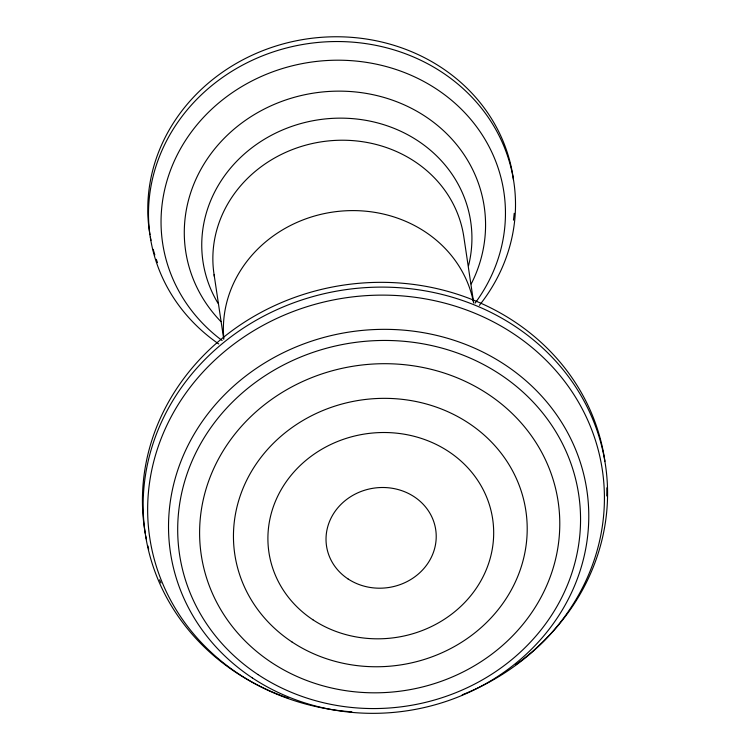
<?xml version="1.0" encoding="UTF-8"?>
<svg xmlns="http://www.w3.org/2000/svg" width="750" height="750" viewBox="0 0 750 750"><rect width="100%" height="100%" fill="white"/><g stroke="black" fill="none" stroke-linecap="round" stroke-linejoin="round"><path stroke-width="1.12" d="M473.719 303.066L463.716 236.137A126.281 114.919 -8.5 0 0 320.025 142.041A126.281 114.919 -8.5 0 0 214.472 276.919M214.097 274.659L223.753 339.291M514.209 213.281A183.853 167.297 -8.5 0 1 513.45 220.144M157.481 262.622A183.853 167.297 -8.5 0 1 156.3 259.341M154.838 254.934A183.853 167.297 -8.5 0 1 153.197 249.366M151.022 240.375A183.853 167.297 -8.5 0 1 150.356 236.991M149.953 234.741A183.853 167.297 -8.5 0 1 306.234 39.028A183.853 167.297 -8.5 0 1 513.478 179.794M218.775 343.978A183.853 167.297 -8.5 0 1 186.591 110.634A183.853 167.297 -8.5 0 1 442.65 72.703A183.853 167.297 -8.5 0 1 479.372 305.372M222.131 340.519A172.537 157.003 -8.5 0 1 198.103 123.469A172.537 157.003 -8.5 0 1 435.487 88.397A172.537 157.003 -8.5 0 1 475.106 303.15M220.959 321.637A150.928 137.334 -8.5 0 1 221.55 141.047A150.928 137.334 -8.5 0 1 417.413 111.562A150.928 137.334 -8.5 0 1 471.206 283.969M217.997 303.253A135.347 123.159 -8.5 0 1 318.562 119.784A135.347 123.159 -8.5 0 1 468.553 265.678M223.781 338.175A126.281 114.919 -8.5 0 1 333.038 212.034A126.281 114.919 -8.5 0 1 473.428 301.988M606.863 487.819A232.659 211.716 -8.5 0 1 606.731 495.956M160.95 582.947A232.659 211.716 -8.5 0 1 159.506 579.816M148.697 549.188A232.659 211.716 -8.5 0 1 147.844 545.812M146.334 539.044A232.659 211.716 -8.5 0 1 145.669 535.659M145.266 533.4A232.659 211.716 -8.5 0 1 341.522 285.422A232.659 211.716 -8.5 0 1 604.922 461.306M288.534 698.212A232.659 211.716 -8.5 0 1 178.941 391.097A232.659 211.716 -8.5 0 1 532.322 339.019A232.659 211.716 -8.5 0 1 515.719 664.734M351.834 711.844A228.816 208.209 -8.5 0 1 171.938 415.341A228.816 208.209 -8.5 0 1 543.731 357.956A228.816 208.209 -8.5 0 1 462.216 694.809M252.319 677.897A210.525 191.569 -8.5 0 0 587.231 539.325A210.525 191.569 -8.5 0 0 296.4 346.8A210.525 191.569 -8.5 0 0 252.319 677.897M258.019 674.587A201.816 183.647 -8.5 0 0 579.075 541.734A201.816 183.647 -8.5 0 0 300.272 357.188A201.816 183.647 -8.5 0 0 258.019 674.587M271.416 662.438A180.431 164.194 -8.5 0 0 558.459 543.666A180.431 164.194 -8.5 0 0 309.188 378.666A180.431 164.194 -8.5 0 0 271.416 662.438M292.022 641.991A147.159 133.912 -8.5 0 0 526.125 545.119A147.159 133.912 -8.5 0 0 322.828 410.55A147.159 133.912 -8.5 0 0 292.022 641.991M312.919 619.781A113.109 102.928 -8.5 0 0 492.853 545.325A113.109 102.928 -8.5 0 0 336.6 441.891A113.109 102.928 -8.5 0 0 312.919 619.781M347.991 578.906A55.209 50.241 -8.5 0 0 435.816 542.559A55.209 50.241 -8.5 0 0 359.55 492.075A55.209 50.241 -8.5 0 0 347.991 578.906"/></g></svg>
